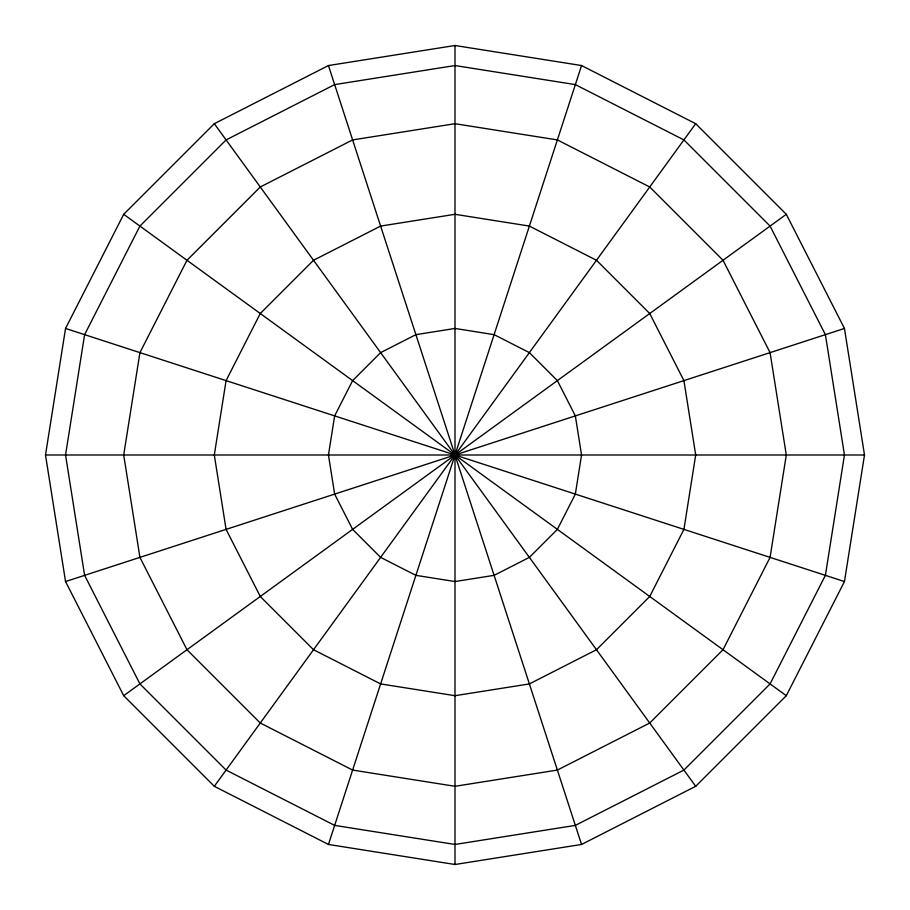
<?xml version="1.0" encoding="UTF-8"?>
<svg xmlns="http://www.w3.org/2000/svg" width="910" height="910" viewBox="0 0 910 910"><rect width="100%" height="100%" fill="white"/><g stroke="black" fill="none" stroke-linecap="round" stroke-linejoin="round"><path stroke-width="1.36" d="M45.5 455L65.543 328.453L123.703 214.305L214.305 123.703L328.453 65.543L455 45.5L581.547 65.543L695.695 123.703L786.297 214.305L844.457 328.453L864.5 455L844.457 581.547L786.297 695.695L695.695 786.297L581.547 844.457L455 864.5L328.453 844.457L214.305 786.297L123.703 695.695L65.543 581.547L45.5 455L864.5 455M328.453 844.457L581.547 65.543M214.305 786.297L695.695 123.703M123.703 695.695L786.297 214.305M65.543 581.547L844.457 328.453M65.543 328.453L844.457 581.547M123.703 214.305L786.297 695.695M214.305 123.703L695.695 786.297M328.453 65.543L581.547 844.457M455 45.5L455 864.5M84.607 334.652L65.543 455L84.607 575.347L139.924 683.922L226.078 770.076L334.652 825.393L455 844.457L575.347 825.393L683.922 770.076L770.076 683.922L825.393 575.347L844.457 455L825.393 334.652L770.076 226.078L683.922 139.924L575.347 84.607L455 65.543L334.652 84.607L226.078 139.924L139.924 226.078L84.607 334.652M139.924 352.625L123.703 455L139.924 557.375L186.982 649.729L260.271 723.018L352.625 770.076L455 786.297L557.375 770.076L649.729 723.018L723.018 649.729L770.076 557.375L786.297 455L770.076 352.625L723.018 260.271L649.729 186.982L557.375 139.924L455 123.703L352.625 139.924L260.271 186.982L186.982 260.271L139.924 352.625M226.078 380.619L214.305 455L226.078 529.381L260.271 596.482L313.518 649.729L380.619 683.922L455 695.695L529.381 683.922L596.482 649.729L649.729 596.482L683.922 529.381L695.695 455L683.922 380.619L649.729 313.518L596.482 260.271L529.381 226.078L455 214.305L380.619 226.078L313.518 260.271L260.271 313.518L226.078 380.619M334.652 415.893L328.453 455L334.652 494.107L352.625 529.381L380.619 557.375L415.893 575.347L455 581.547L494.107 575.347L529.381 557.375L557.375 529.381L575.347 494.107L581.547 455L575.347 415.893L557.375 380.619L529.381 352.625L494.107 334.652L455 328.453L415.893 334.652L380.619 352.625L352.625 380.619L334.652 415.893"/></g></svg>
